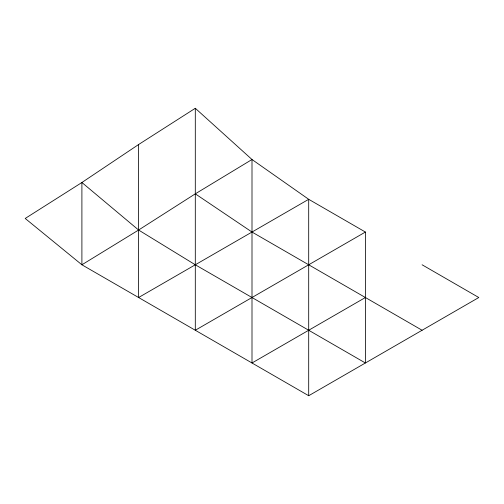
<?xml version="1.0" encoding="UTF-8"?>
<svg xmlns="http://www.w3.org/2000/svg" width="504" height="504" viewBox="0 0 504 504"><rect width="100%" height="100%" fill="white"/><g stroke="black" fill="none" stroke-linecap="round" stroke-linejoin="round"><path stroke-width="0.76" d="M365.4 297.517L252 362.987L252 159.51L195.3 193.838L138.6 230.032L81.9 264.783L81.9 182.505L138.6 230.032L195.3 264.783L365.4 362.987L365.4 232.048L308.7 199.307L252 159.51L195.3 108.278L138.6 144.535L81.9 182.505L25.2 218.459L81.9 264.783L308.7 395.722L478.8 297.517L422.1 264.783M365.4 232.048L195.3 330.252L195.3 108.278M422.1 330.252L252 232.048L195.3 193.838M308.7 395.722L308.7 199.307L138.6 297.517L138.6 144.535"/></g></svg>
